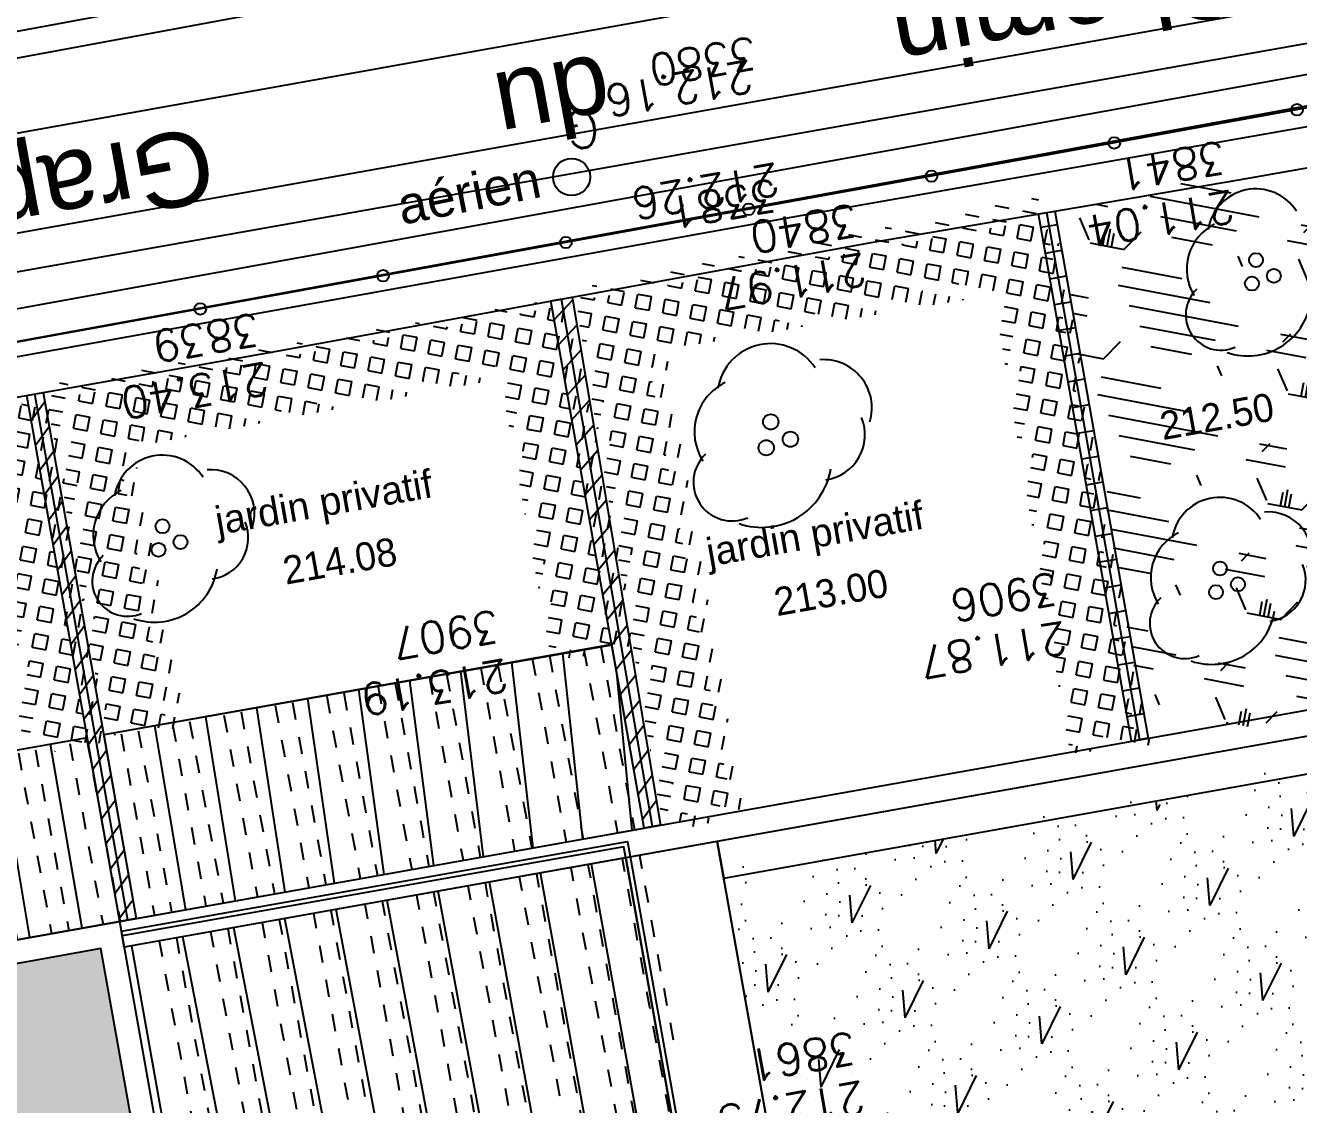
# Model space of a CAD drawing. Extents: x -2313930 to 3286427, y -3858277 to 2572692.
# Drawn here: x -7312 to -5941, y 4361 to 5523 of the extents above; entities that cross this region are included whole.
import ezdxf
from ezdxf.enums import TextEntityAlignment as Align
from ezdxf.lldxf.tags import DXFTag

# ---------------------------------------------------------------- set-up
doc = ezdxf.new("R2010")
doc.units = 0
doc.layers.add('_GAZELEC-RESERVATION 2', color=132, linetype='Continuous', lineweight=18)
doc.layers.add('Fond topo - P', color=252, linetype='Continuous', lineweight=50)
for name, color, linetype in [('AEP_SSL', 252, 'Continuous'), ('CAB_SSL', 252, 'Continuous'), ('EDF_SSL', 252, 'Texte-Electricite'), ('Fond topo - CLO_LEG', 252, 'Continuous'), ('Fond topo - CLO_MUR', 252, 'Continuous'), ('Fond topo - GAZ', 252, 'Continuous'), ('Fond topo - GAZ_TXT', 252, 'Continuous'), ('Fond topo - VOI_NOM', 252, 'Continuous'), ('Fond topo - Z_500', 252, 'Continuous'), ('GAZ_SSL', 252, 'Texte-GAZ'), ('prlm-VRD', 2, 'Continuous'), ('SA - arbuste', 252, 'Continuous'), ('SA - bât A-B', 252, 'Continuous'), ('SA - clôture', 252, 'DIVISE2'), ('SA - couvre sol', 252, 'Continuous'), ('SA - haie séparative', 252, 'Continuous'), ('SA - limite revêtement', 252, 'Continuous'), ('SA - muret béton', 252, 'Continuous'), ('SA - platelage bois', 252, 'Continuous'), ('SA - pouzzolane', 252, 'Continuous'), ('SA - végétation basse', 252, 'Continuous')]:
    doc.layers.add(name, color=color, linetype=linetype)
for name, color, linetype, plot in [('Fond topo - N', 252, 'Continuous', False), ('Fond topo - NCACHE', 252, 'Continuous', False), ('Fond topo - ZCACHE', 252, 'Continuous', False)]:
    doc.layers.add(name, color=color, linetype=linetype, plot=plot)
doc.styles.add('2000_ARIAL', font='arial.ttf', dxfattribs={"height": 0.400000006})
doc.styles.add('Arial', font='arial.ttf')
doc.styles.add('Lignes', font='arial.ttf', dxfattribs={"height": 0.35})
doc.styles.add('SIMPLEX', font='simplex_.ttf', dxfattribs={"height": 1.25})
doc.styles.add('Tronçons', font='arial.ttf', dxfattribs={"height": 0.25})
tags = doc.linetypes.add('DIVISE2', pattern=[15.874999761581421, 6.349999904632568, -3.174999952316284, 0, -3.174999952316284, 0, -3.174999952316284]).pattern_tags.tags
tags[14:15] = [DXFTag(74, 4), DXFTag(75, 0), DXFTag(340, '0'), DXFTag(46, 0.0), DXFTag(50, 0.0), DXFTag(44, 0.0), DXFTag(45, 0.0)]
tags[12:13] = [DXFTag(74, 4), DXFTag(75, 0), DXFTag(340, '0'), DXFTag(46, 0.0), DXFTag(50, 0.0), DXFTag(44, 0.0), DXFTag(45, 0.0)]
tags[10:11] = [DXFTag(74, 4), DXFTag(75, 0), DXFTag(340, '0'), DXFTag(46, 0.0), DXFTag(50, 0.0), DXFTag(44, 0.0), DXFTag(45, 0.0)]
tags[8:9] = [DXFTag(74, 4), DXFTag(75, 0), DXFTag(340, '0'), DXFTag(46, 0.0), DXFTag(50, 0.0), DXFTag(44, 0.0), DXFTag(45, 0.0)]
tags[6:7] = [DXFTag(74, 4), DXFTag(75, 0), DXFTag(340, '0'), DXFTag(46, 0.0), DXFTag(50, 0.0), DXFTag(44, 0.0), DXFTag(45, 0.0)]
tags[4:5] = [DXFTag(74, 4), DXFTag(75, 0), DXFTag(340, '0'), DXFTag(46, 0.0), DXFTag(50, 0.0), DXFTag(44, 0.0), DXFTag(45, 0.0)]
tags = doc.linetypes.add('L16', pattern=[0.37500001490116125, 0.300000011920929, -0.07500000298023224]).pattern_tags.tags
tags[6:7] = [DXFTag(74, 4), DXFTag(75, 0), DXFTag(340, '0'), DXFTag(46, 0.0), DXFTag(50, 0.0), DXFTag(44, 0.0), DXFTag(45, 0.0)]
tags[4:5] = [DXFTag(74, 4), DXFTag(75, 0), DXFTag(340, '0'), DXFTag(46, 0.0), DXFTag(50, 0.0), DXFTag(44, 0.0), DXFTag(45, 0.0)]
tags = doc.linetypes.add('Texte-BT', pattern='A,5,-0.25,["BT",Lignes,S=1,R=0,X=0,Y=-0.18],-1.25', length=6.5).pattern_tags.tags
tags[15:16] = [DXFTag(74, 4), DXFTag(75, 0), DXFTag(340, '0'), DXFTag(46, 0.0), DXFTag(50, 0.0), DXFTag(44, 0.0), DXFTag(45, 0.0)]
tags[4:5] = [DXFTag(74, 4), DXFTag(75, 0), DXFTag(340, '0'), DXFTag(46, 0.0), DXFTag(50, 0.0), DXFTag(44, 0.0), DXFTag(45, 0.0)]
tags = doc.linetypes.add('Texte-Electricite', pattern='A,5,-0.25,["ELEC",Lignes,S=1,R=0,X=0,Y=-0.18],-1.25', length=6.5).pattern_tags.tags
tags[15:16] = [DXFTag(74, 4), DXFTag(75, 0), DXFTag(340, '0'), DXFTag(46, 0.0), DXFTag(50, 0.0), DXFTag(44, 0.0), DXFTag(45, 0.0)]
tags[4:5] = [DXFTag(74, 4), DXFTag(75, 0), DXFTag(340, '0'), DXFTag(46, 0.0), DXFTag(50, 0.0), DXFTag(44, 0.0), DXFTag(45, 0.0)]
tags = doc.linetypes.add('Texte-GAZ', pattern='A,5,-0.25,["GAZ",Lignes,S=1,R=0,X=0,Y=-0.18],-1.25', length=6.5).pattern_tags.tags
tags[15:16] = [DXFTag(74, 4), DXFTag(75, 0), DXFTag(340, '0'), DXFTag(46, 0.0), DXFTag(50, 0.0), DXFTag(44, 0.0), DXFTag(45, 0.0)]
tags[4:5] = [DXFTag(74, 4), DXFTag(75, 0), DXFTag(340, '0'), DXFTag(46, 0.0), DXFTag(50, 0.0), DXFTag(44, 0.0), DXFTag(45, 0.0)]
tags = doc.linetypes.add('Texte-MT', pattern='A,5,-0.25,["MT",Lignes,S=1,R=0,X=0,Y=-0.18],-1.25', length=6.5).pattern_tags.tags
tags[15:16] = [DXFTag(74, 4), DXFTag(75, 0), DXFTag(340, '0'), DXFTag(46, 0.0), DXFTag(50, 0.0), DXFTag(44, 0.0), DXFTag(45, 0.0)]
tags[4:5] = [DXFTag(74, 4), DXFTag(75, 0), DXFTag(340, '0'), DXFTag(46, 0.0), DXFTag(50, 0.0), DXFTag(44, 0.0), DXFTag(45, 0.0)]
pattern_1 = [(216.5063332809896, (-277130161.1279894, -473864756.7787022), (14.87279096815364, -20.09477765036497), [])]
pattern_2 = [(280.4264001144857, (-277130161.1279894, -473864756.7787022), (55.32121061969438, 10.17969329456503), []), (280.4264001144857, (-277130142.6875859, -473864753.3854711), (55.32121061969438, 10.17969329456503), [18.75, -18.75]), (280.4264001144857, (-277130124.2471823, -473864749.99224), (55.32121061969438, 10.17969329456503), [18.75, -18.75])]
pattern_3 = [(349.2763985886067, (-277130152.3634321, -473864750.8052154), (32.26715867605478, 9.155903067109474), [15.0000006, -15.0000006]), (79.27639858860677, (-277130152.3634321, -473864750.8052154), (-9.155903067109474, 32.26715867605478), [15.0000006, -15.0000006])]

# ---------------------------------------------------------------- blocks, each defined once
blk = doc.blocks.new('MENSURA_TALSYM_8')
at = {"layer": 'SA - bât A-B'}
for p, q in [((1841109.894383216, 5171594.862100241), (1841114.578632859, 5171596.633481095)), ((1841109.540672424, 5171595.79745508), (1841111.086474977, 5171596.382010826)), ((1841109.71752782, 5171595.32977766), (1841111.263330288, 5171595.914333373)), ((1841110.071238612, 5171594.394422821), (1841111.617040909, 5171594.978978469)), ((1841110.601804801, 5171592.991390562), (1841115.286053407, 5171594.762771023)), ((1841110.248094009, 5171593.926745402), (1841111.79389622, 5171594.511301018)), ((1841110.424949405, 5171593.459067982), (1841111.97075153, 5171594.043623567)), ((1841110.778660197, 5171592.523713143), (1841112.324462151, 5171593.108268662)), ((1841110.955515594, 5171592.056035723), (1841112.501317463, 5171592.64059121)), ((1841111.13237099, 5171591.588358304), (1841112.678172773, 5171592.172913758))]:
    blk.add_line(p, q, dxfattribs=at)
blk = doc.blocks.new('CLOLEG')
at = {"ltscale": 2}
blk.add_circle((0, 0), 0.0625, dxfattribs=at)
blk = doc.blocks.new('GAZ01')
at = {"ltscale": 2}
blk.add_circle((0, 0), 0.2, dxfattribs=at)
blk = doc.blocks.new('GAZ99')
at = {"style": 'SIMPLEX'}
blk.add_text('G', height=0.4, dxfattribs=at).set_placement((0, 0), align=Align.MIDDLE_CENTER)
blk = doc.blocks.new('PTOPO')
at = {"layer": 'Fond topo - NCACHE', "style": 'SIMPLEX'}
blk.add_attdef('MAT', text='', height=0.34, dxfattribs=at).set_placement((0.09999999986030161, -0.09999999962747097), align=Align.TOP_LEFT)
at = {"layer": 'Fond topo - ZCACHE', "style": 'SIMPLEX'}
blk.add_attdef('ALT', (0.09999999986030161, 0.09999999962747097), '', height=0.34, dxfattribs=at)
blk = doc.blocks.new('A$C1F970F0F')
at = {"layer": 'SA - bât A-B'}
h = blk.add_hatch(dxfattribs=at)
h.set_pattern_fill('_USER', color=256, scale=25, angle=-143.4936667190104, style=0, pattern_type=0)
h.set_pattern_definition(pattern_1)
h.paths.add_polyline_path([(-6215.366036307708, 5484.735118529918), (-6197.675414534157, 5487.753718339254), (-6097.441743418069, 4920.177515304733), (-6115.166986945207, 4917.044506542191)])
h = blk.add_hatch(dxfattribs=at)
h.set_pattern_fill('_USER', color=256, scale=25, angle=-143.4936667190104, style=0, pattern_type=0)
h.set_pattern_definition(pattern_1)
h.paths.add_polyline_path([(-6740.408115503575, 5390.985296555115), (-6717.579713997061, 5395.156115378866), (-6622.174537966383, 4826.665619241068), (-6639.899781493521, 4823.532610478527)])
h = blk.add_hatch(dxfattribs=at)
h.set_pattern_fill('_USER', color=256, scale=25, angle=-143.4936667190104, style=0, pattern_type=0)
h.set_pattern_definition(pattern_1)
h.paths.add_polyline_path([(-7304.706257678692, 5289.30579154568), (-7286.982829812639, 5292.449076190565), (-7186.810593817765, 4726.016836795709), (-7204.535837344903, 4722.883828033167)])
at = {"layer": 'SA - couvre sol'}
h = blk.add_hatch(dxfattribs=at)
h.set_pattern_fill('PELOUSE6', color=256, scale=20.0000003, angle=-10.72360141139323, style=0, pattern_type=2)
h.set_pattern_definition([(349.2763985886067, (-277130161.1279894, -473864756.7787022), (22.32856350872324, 117.9043497231417), [37.5000005625, -202.5000030375]), (79.27639858860677, (-277130147.3110734, -473864759.3953308), (-235.8086994462835, 44.65712701744649), [15.000000225, -105.000001575]), (79.27639858860677, (-277130138.0997961, -473864761.1397498), (-235.8086994462835, 44.65712701744649), [15.000000225, -105.000001575]), (79.27639858860677, (-277130142.7054347, -473864760.2675403), (-235.8086994462835, 44.65712701744649), [18.75000028125, -101.25000151875]), (112.9664661186067, (-277130151.916716, -473864758.5231205), (-191.1515722884832, 280.4658259369293), [12.00000018, -420.7461593111922]), (45.58633105860677, (-277130133.4941673, -473864762.0119574), (22.32856353476547, 117.9043498154048), [12.00000018, -420.7461593111923]), (45.58633105860677, (-277130124.2828801, -473864763.7563783), (22.32856353476547, 117.9043498154048), [26.00000039, -406.6661590999923]), (112.9664661186067, (-277130161.1279894, -473864756.7787022), (-191.1515722884832, 280.4658259369293), [26.00000039, -406.6661590999922]), (349.2763985886067, (-277130073.3609553, -473864750.4999832), (22.32856350872324, 117.9043497231417), [44.42455106636825, -195.5754525336318]), (349.2763985886067, (-277130085.1249766, -473864728.4255323), (22.32856350872324, 117.9043497231417), [82.81008944215131, -56.09585564143782, 43.07431864611476, -58.01973967029608]), (349.2763985886067, (-277130096.7337571, -473864706.3804808), (22.32856350872324, 117.9043497231417), [119.4799495921992, -46.28746189431191, 29.47870124218051, -44.75389087130835]), (349.2763985886067, (-277130108.4191755, -473864684.3209158), (22.32856350872324, 117.9043497231417), [100.4611429069171, -139.5388606930829]), (349.2763985886067, (-277130104.5097786, -473864665.2146754), (22.32856350872324, 117.9043497231417), [65.56973938354608, -174.4302642164539])])
h.paths.add_polyline_path([(-6097.441743418069, 4920.177515304733), (-6197.675414534157, 5487.753718339254), (-5119.301957282852, 5676.692724593727), (-5019.430378943646, 5112.314179895515)])
at = {"layer": 'SA - haie séparative'}
h = blk.add_hatch(dxfattribs=at)
h.set_pattern_fill('PAVES_EVERGREEN1', color=256, scale=30.0000012, angle=-10.72360141139323, style=0, pattern_type=2)
h.set_pattern_definition(pattern_3)
h.paths.add_polyline_path([(-6115.166986945207, 4917.044506542191), (-6215.366036307708, 5484.735118529918), (-6717.579713997061, 5395.156115378866), (-6622.174553555562, 4826.665616506069), (-6548.201738722501, 4839.940845015441), (-6637.793992932443, 5342.678955598975), (-6269.354561263341, 5404.511174556173), (-6184.167778975473, 4905.270710330796)])
h = blk.add_hatch(dxfattribs=at)
h.set_pattern_fill('PAVES_EVERGREEN1', color=256, scale=30.0000012, angle=-10.72360141139323, style=0, pattern_type=2)
h.set_pattern_definition(pattern_3)
h.paths.add_polyline_path([(-6743.812775496992, 5008.830691049536), (-6674.893535046725, 5021.101296216117), (-6740.408115503575, 5390.985296555115), (-7286.982829812639, 5292.449076190565), (-7221.776160101595, 4923.732539335191), (-7152.8598934044, 4936.002615050301), (-7206.112958202062, 5237.126498866308), (-6799.10907333704, 5311.487353437868)])
h = blk.add_hatch(dxfattribs=at)
h.set_pattern_fill('PAVES_EVERGREEN1', color=256, scale=30.0000012, angle=-10.72360141139323, style=0, pattern_type=2)
h.set_pattern_definition(pattern_3)
h.paths.add_polyline_path([(-7308.432468320098, 4908.413128929415), (-7239.501119330411, 4920.597919561831), (-7304.706257678692, 5289.30579154568), (-8090.75744454912, 5141.074128722927), (-8027.172476047122, 4781.363584606107), (-7958.251762411837, 4793.546495188083), (-8011.203464050635, 5093.413790771828), (-7361.587045478072, 5208.125515903556)])
at = {"layer": 'SA - platelage bois'}
h = blk.add_hatch(dxfattribs=at)
h.set_pattern_fill('PASSERELLE', color=256, scale=150, angle=-79.57359988551433, style=0, pattern_type=2)
h.set_pattern_definition(pattern_2)
h.paths.add_polyline_path([(-7221.776160101595, 4923.732539335191), (-7186.815013986329, 4726.041831166085), (-6639.899781493521, 4823.532610478527), (-6674.893535046725, 5021.101296216117)])
h = blk.add_hatch(dxfattribs=at)
h.set_pattern_fill('PASSERELLE', color=256, scale=150, angle=-79.57359988551433, style=0, pattern_type=2)
h.set_pattern_definition(pattern_2)
h.paths.add_polyline_path([(-8027.236400267568, 4781.352284867793), (-7992.127311423207, 4582.528254882515), (-7204.535837173673, 4722.883827811164), (-7239.501119330411, 4920.597919561831)])
h = blk.add_hatch(dxfattribs=at)
h.set_pattern_fill('PASSERELLE', color=256, scale=150, angle=-79.57359988551433, style=0, pattern_type=2)
h.set_pattern_definition(pattern_2)
h.paths.add_polyline_path([(-7191.740342093313, 4696.68164250465), (-7105.929512868585, 4215.162626220414), (-7048.883384240848, 4225.62541770373), (-7027.30321007211, 4104.530395919774), (-6552.291830414923, 4189.019271051191), (-6659.632200548782, 4791.342184199942)])
at = {"layer": 'SA - pouzzolane'}
h = blk.add_hatch(dxfattribs=at)
h.set_pattern_fill('GRANULATS3', color=256, scale=99.99999999999999, angle=-10.72360141139323, style=0, pattern_type=2)
h.set_pattern_definition([(349.2763985886067, (1566334396.510018, -579968905.3710737), (116.8607592736427, 79.6464873173181), [4.999999999999999, -4.999999999999999, 9.999999999999998, -79.99999999999999]), (349.2763985886067, (1566334358.138925, -579968893.0155385), (116.8607592736427, 79.6464873173181), [25, -74.99999999999999]), (349.2763985886067, (1566334354.156601, -579968887.1725004), (116.8607592736427, 79.6464873173181), [25, -74.99999999999999]), (349.2763985886067, (1566334403.022516, -579968870.9823055), (116.8607592736427, 79.6464873173181), [4.999999999999999, -94.99999999999999]), (349.2763985886067, (1566334355.756418, -579968851.8533757), (116.8607592736427, 79.6464873173181), [15, -84.99999999999999]), (349.2763985886067, (1566334356.686774, -579968846.9406939), (116.8607592736427, 79.6464873173181), [15, -84.99999999999999]), (349.2763985886067, (1566334416.569305, -579968853.1922948), (116.8607592736427, 79.6464873173181), [30, -69.99999999999999]), (349.2763985886067, (1566334412.58698, -579968847.3492565), (116.8607592736427, 79.6464873173181), [30, -69.99999999999999]), (349.2763985886067, (1566334389.884288, -579968832.8721105), (116.8607592736427, 79.6464873173181), [9.999999999999998, -89.99999999999999]), (349.2763985886067, (1566334395.727326, -579968828.8897862), (116.8607592736427, 79.6464873173181), [4.999999999999999, -94.99999999999999]), (349.2763985886067, (1566334353.373909, -579968810.6912124), (116.8607592736427, 79.6464873173181), [4.999999999999999, -4.999999999999999, 4.999999999999999, -84.99999999999999]), (79.27639858860677, (1566334349.652482, -579968830.3419373), (-79.64648731731808, 116.8607592736427), [15, -84.99999999999999]), (79.27639858860677, (1566334348.052666, -579968865.6610618), (-79.64648731731808, 116.8607592736427), [4.999999999999999, -9.999999999999998, 4.999999999999999, -9.999999999999998, 20, -49.99999999999999]), (79.27639858860677, (1566334369.04231, -579968808.569602), (-79.64648731731808, 116.8607592736427), [4.999999999999999, -94.99999999999999]), (79.27639858860677, (1566334375.407142, -579968855.5748026), (-79.64648731731808, 116.8607592736427), [4.999999999999999, -94.99999999999999]), (79.27639858860677, (1566334384.971607, -579968831.9417535), (-79.64648731731808, 116.8607592736427), [4.999999999999999, -94.99999999999999]), (79.27639858860677, (1566334384.563045, -579968887.8419601), (-79.64648731731808, 116.8607592736427), [9.999999999999998, -89.99999999999999]), (79.27639858860677, (1566334388.545369, -579968893.6849979), (-79.64648731731808, 116.8607592736427), [15, -84.99999999999999]), (79.27639858860677, (1566334404.622332, -579968835.6631806), (-79.64648731731808, 116.8607592736427), [9.999999999999998, -4.999999999999999, 9.999999999999998, -74.99999999999999]), (79.27639858860677, (1566334403.952872, -579968866.0696244), (-79.64648731731808, 116.8607592736427), [20, -79.99999999999999]), (79.27639858860677, (1566334408.865554, -579968866.9999814), (-79.64648731731808, 116.8607592736427), [9.999999999999998, -89.99999999999999]), (79.27639858860677, (1566334412.178418, -579968903.2494636), (-79.64648731731808, 116.8607592736427), [20, -79.99999999999999]), (79.27639858860677, (1566334417.091099, -579968904.1798201), (-79.64648731731808, 116.8607592736427), [15, -84.99999999999999]), (34.27639858860676, (1566334378.720007, -579968891.8242844), (18.60713597325343, 98.25362326955934), [7.071066999999998, -134.35028923]), (34.27639858860676, (1566334398.109834, -579968870.0519489), (18.60713597325343, 98.25362326955934), [7.071066999999998, -134.35028923]), (34.27639858860676, (1566334410.726267, -579968857.1746192), (18.60713597325343, 98.25362326955934), [7.071066999999998, -134.35028923]), (34.27639858860676, (1566334343.809444, -579968834.3242615), (18.60713597325343, 98.25362326955934), [7.071066999999998, -134.35028923]), (34.27639858860676, (1566334357.356233, -579968816.5342503), (18.60713597325343, 98.25362326955934), [7.071066999999998, -134.35028923]), (34.27639858860676, (1566334391.336439, -579968878.9469545), (18.60713597325343, 98.25362326955934), [14.1421, -127.2792562]), (34.27639858860676, (1566334413.25644, -579968816.942813), (18.60713597325343, 98.25362326955934), [14.1421, -127.2792562]), (124.2763985886068, (1566334390.66698, -579968909.3533983), (-98.25362326955934, 18.60713597325343), [14.1421, -127.2792562]), (124.2763985886068, (1566334396.510018, -579968905.3710737), (-98.25362326955934, 18.60713597325343), [14.1421, -127.2792562]), (124.2763985886068, (1566334415.899845, -579968883.5987384), (-98.25362326955934, 18.60713597325343), [14.1421, -127.2792562]), (124.2763985886068, (1566334407.674299, -579968846.4188998), (-98.25362326955934, 18.60713597325343), [14.1421, -127.2792562]), (124.2763985886068, (1566334412.58698, -579968847.3492565), (-98.25362326955934, 18.60713597325343), [14.1421, -127.2792562]), (124.2763985886068, (1566334387.354114, -579968873.1039164), (-98.25362326955934, 18.60713597325343), [21.21319999999999, -120.2081562]), (124.2763985886068, (1566334420.812526, -579968884.529095), (-98.25362326955934, 18.60713597325343), [21.21319999999999, -120.2081562]), (124.2763985886068, (1566334386.423759, -579968878.0165975), (-98.25362326955934, 18.60713597325343), [28.28426999999999, -113.1370862]), (124.2763985886068, (1566334353.373909, -579968810.6912124), (-98.25362326955934, 18.60713597325343), [28.28426999999999, -113.1370862]), (124.2763985886068, (1566334352.443552, -579968815.6038935), (-98.25362326955934, 18.60713597325343), [28.28426999999999, -113.1370862]), (124.2763985886068, (1566334347.122309, -579968870.573743), (-98.25362326955934, 18.60713597325343), [7.071066999999998, -134.35028923]), (124.2763985886068, (1566334351.774093, -579968846.0103371), (-98.25362326955934, 18.60713597325343), [7.071066999999998, -134.35028923]), (15.84144978860676, (1566334401.422699, -579968906.3014305), (98.25362322038048, -18.60713601425497), [11.180339, -212.426458]), (15.84144978860676, (1566334387.354114, -579968873.1039164), (98.25362322038048, -18.60713601425497), [11.180339, -212.426458]), (15.84144978860676, (1566334419.882169, -579968889.4417765), (98.25362322038048, -18.60713601425497), [22.36068, -201.2461177]), (15.84144978860676, (1566334420.812526, -579968884.529095), (98.25362322038048, -18.60713601425497), [22.36068, -201.2461177]), (52.71134740860677, (1566334400.640008, -579968829.8201425), (18.60713586383586, 98.25362338541537), [11.17999999999999, -111.7999999999999, 22.35999999999999, -78.26679773999996]), (52.71134740860677, (1566334344.070342, -579968859.8180242), (18.60713586383586, 98.25362338541537), [11.18033899999999, -212.4264579999999]), (52.71134740860677, (1566334351.365531, -579968901.9105439), (18.60713586383586, 98.25362338541537), [11.18033899999999, -212.4264579999999]), (52.71134740860677, (1566334348.983023, -579968860.7483809), (18.60713586383586, 98.25362338541537), [11.18033899999999, -212.4264579999999]), (52.71134740860677, (1566334406.483046, -579968825.8378183), (18.60713586383586, 98.25362338541537), [11.18033899999999, -212.4264579999999]), (52.71134740860677, (1566334400.640008, -579968829.8201425), (18.60713586383586, 98.25362338541537), [11.18033899999999, -212.4264579999999]), (52.71134740860677, (1566334376.337499, -579968850.6621213), (18.60713586383586, 98.25362338541537), [22.36067999999999, -201.2461176999998]), (52.71134740860677, (1566334371.424818, -579968849.7317643), (18.60713586383586, 98.25362338541537), [22.36067999999999, -201.2461176999998]), (105.8414497886067, (1566334356.686774, -579968846.9406939), (18.60713601425497, 98.25362322038048), [11.180339, -212.426458]), (105.8414497886067, (1566334353.226244, -579968892.0851816), (18.60713601425497, 98.25362322038048), [22.36068, -201.2461177]), (105.8414497886067, (1566334354.156601, -579968887.1725004), (18.60713601425497, 98.25362322038048), [22.36068, -201.2461177]), (142.7113474086068, (1566334385.901964, -579968827.0290724), (-98.25362338541537, 18.60713586383589), [22.36067999999999, -201.2461177]), (142.7113474086068, (1566334395.727326, -579968828.8897862), (-98.25362338541537, 18.60713586383589), [33.54101959999998, -190.0657781])])
h.paths.add_polyline_path([(-8227.01561759797, 3737.921970028881), (-8608.629176422162, 3676.350672093718), (-8710.906338723305, 4250.268894913754), (-8338.769361387542, 4316.586904186884)], flags=16)
edge = h.paths.add_edge_path()
edge.add_line((-8077.550420688362, 2206.704044172183), (-8618.496143292887, 2110.303717207159))
edge.add_line((-8618.496143292887, 2110.303717207159), (-8665.0497846271, 2365.526736932683))
edge.add_line((-8665.049784627097, 2365.526736932683), (-9372.508085088, 2239.919204763752))
edge.add_line((-9372.508085088002, 2239.919204763752), (-9326.911429360862, 1984.058062024129))
edge.add_line((-9326.911429360862, 1984.058062024129), (-10066.37407550757, 1852.27946008155))
edge.add_line((-10066.37407550757, 1852.27946008155), (-9954.496884283193, 2817.428171378946))
edge.add_line((-9954.496884283193, 2817.428171378946), (-9588.872092792588, 2884.043586671438))
edge.add_line((-9588.872092792586, 2884.043586671438), (-9706.071961552761, 3541.699107062782))
edge.add_line((-9706.071961552761, 3541.699107062782), (-9868.676745587163, 3512.704087239571))
edge.add_line((-9868.676745587163, 3512.704087239571), (-9836.516297918568, 3771.491983810542))
edge.add_line((-9836.516297918568, 3771.491983810542), (-9444.63026670932, 3841.335956347627))
edge.add_line((-9444.630266709319, 3841.335956347628), (-9570.456778183388, 4547.816036243914))
edge.add_arc((-8644.745261165266, 3881.822133039172), 1140.390148960382, 123.19444017101321, 144.2672491886968, ccw=False)
edge.add_arc((-8627.918880026316, 3890.71939353054), 1142.314128409439, 104.11344255979509, 124.1450562793064, ccw=False)
edge.add_line((-8906.463673960438, 4998.552578488322), (-8312.503018193787, 5104.401474696298))
edge.add_line((-8312.503018193787, 5104.401474696298), (-8208.115884912808, 4518.643357879995))
edge.add_line((-8208.115884912806, 4518.643357879995), (-7224.761958924259, 4693.885482933878))
edge.add_line((-7224.761958924259, 4693.885482933878), (-6988.438265731197, 3367.77835702927))
edge.add_line((-6988.438265731197, 3367.778357029269), (-8244.044860961932, 3140.971199241873))
edge.add_line((-8244.04486096193, 3140.971199241873), (-8077.550420688361, 2206.704044172182))
h.paths.add_polyline_path([(-8361.968048038472, 4332.76779950922), (-8388.284717683899, 4480.441198992844), (-8535.958117048807, 4454.124529348632), (-8512.475619722924, 4310.52157949489)], flags=16)
at = {"layer": 'SA - végétation basse'}
h = blk.add_hatch(dxfattribs=at)
h.set_pattern_fill('PELOUSE3', color=256, scale=30.0000012, angle=-10.72360141139323, style=0, pattern_type=2)
h.set_pattern_definition([(63.75228758860676, (-277130161.1279894, -473864756.7787022), (-23.45095126548362, 279.2401461521268), [45.00000179999999, -235.223134908925]), (63.75228758860676, (-277130070.6913459, -473864682.3057902), (-23.45095126548362, 279.2401461521268), [45.00000179999999, -235.223134908925]), (63.75228758860676, (-277129980.2547024, -473864607.8328782), (-23.45095126548362, 279.2401461521268), [45.00000179999999, -235.223134908925]), (94.80050958860676, (-277130161.1279894, -473864756.7787022), (-147.3804408980185, 27.9107051026506), [30.00000119999999, -250.223135508925]), (94.80050958860676, (-277130070.6913459, -473864682.3057902), (-147.3804408980185, 27.9107051026506), [30.00000119999999, -250.223135508925]), (94.80050958860676, (-277129980.2547024, -473864607.8328782), (-147.3804408980185, 27.9107051026506), [30.00000119999999, -250.223135508925]), (349.2763985886067, (-277130150.4254121, -473864748.9555228), (90.43664346942202, 74.47291196122701), [0, -150.000006]), (349.2763985886067, (-277130128.2907439, -473864741.178331), (90.43664346942202, 74.47291196122701), [0, -150.000006]), (349.2763985886067, (-277130131.1123402, -473864724.186572), (90.43664346942202, 74.47291196122701), [0, -150.000006]), (349.2763985886067, (-277130107.9907268, -473864726.3211191), (90.43664346942202, 74.47291196122701), [0, -150.000006]), (349.2763985886067, (-277130114.7958684, -473864688.3802859), (90.43664346942202, 74.47291196122701), [0, -150.000006]), (349.2763985886067, (-277130145.871033, -473864715.8131706), (90.43664346942202, 74.47291196122701), [0, -150.000006]), (349.2763985886067, (-277130146.4181992, -473864709.3189448), (90.43664346942202, 74.47291196122701), [0, -150.000006]), (349.2763985886067, (-277130146.4030777, -473864682.394556), (90.43664346942202, 74.47291196122701), [0, -150.000006]), (349.2763985886067, (-277130175.4900693, -473864748.6971968), (90.43664346942202, 74.47291196122701), [0, -150.000006]), (349.2763985886067, (-277130174.2875769, -473864733.9636422), (90.43664346942202, 74.47291196122701), [0, -150.000006]), (349.2763985886067, (-277130189.2665902, -473864747.5843463), (90.43664346942202, 74.47291196122701), [0, -150.000006]), (349.2763985886067, (-277130188.2321773, -473864725.3383205), (90.43664346942202, 74.47291196122701), [0, -150.000006]), (349.2763985886067, (-277130175.8128164, -473864713.4801186), (90.43664346942202, 74.47291196122701), [0, -150.000006]), (349.2763985886067, (-277130177.2053921, -473864699.0031776), (90.43664346942202, 74.47291196122701), [0, -150.000006]), (349.2763985886067, (-277130185.5838336, -473864679.4629427), (90.43664346942202, 74.47291196122701), [0, -150.000006]), (349.2763985886067, (-277130158.2804474, -473864698.11404), (90.43664346942202, 74.47291196122701), [0, -150.000006]), (349.2763985886067, (-277130203.1613337, -473864706.8047658), (90.43664346942202, 74.47291196122701), [0, -150.000006]), (349.2763985886067, (-277130212.652973, -473864733.433686), (90.43664346942202, 74.47291196122701), [0, -150.000006]), (349.2763985886067, (-277130184.8232839, -473864761.1398489), (90.43664346942202, 74.47291196122701), [0, -150.000006]), (349.2763985886067, (-277130166.9053067, -473864770.5176433), (90.43664346942202, 74.47291196122701), [0, -150.000006]), (349.2763985886067, (-277130182.8034158, -473864783.9612368), (90.43664346942202, 74.47291196122701), [0, -150.000006]), (349.2763985886067, (-277130135.5774301, -473864791.408701), (90.43664346942202, 74.47291196122701), [0, -150.000006]), (349.2763985886067, (-277130151.59432, -473864765.1885123), (90.43664346942202, 74.47291196122701), [0, -150.000006]), (349.2763985886067, (-277130132.6665843, -473864764.2846365), (90.43664346942202, 74.47291196122701), [0, -150.000006])])
h.paths.add_polyline_path([(-6554.201563129655, 4769.749432544155), (-5851.149844763064, 4895.034747041627), (-5624.742721889339, 3647.367809774986), (-6331.735893545226, 3521.371014581995)])
at = {"layer": 'AEP_SSL', "elevation": 9.999999999999998e-08, "flags": 128}
blk.add_lwpolyline([(-10084.93277844263, 5093.930148438846), (-9750.791620834418, 5135.5756579271), (-3128.109925920724, 6321.886190847606), (-538.2744943762264, 6794.667455972196), (-236.899884080834, 9072.411970745992), (154.0690051004237, 9291.318023383576), (2068.234834202161, 10286.47979625637), (4929.096988442494, 11795.62350952535), (5831.943443331371, 12343.47571871864), (5644.547691266249, 12887.93525940639), (4850.760829103805, 13701.34358382695)], dxfattribs=at)
at = {"layer": 'CAB_SSL', "elevation": 9.999999999999998e-08, "flags": 128}
blk.add_lwpolyline([(-10812.15457855182, 5600.426800125627), (-8720.280241838846, 5090.654580446419), (-5742.369525281366, 5634.629537405877), (-2733.176347276875, 6173.938624268192), (-522.7757441125186, 8575.296708000737)], dxfattribs=at)
at = {"layer": 'EDF_SSL', "linetype": 'Texte-BT', "elevation": 9.999999999999998e-08, "flags": 128}
blk.add_lwpolyline([(-10355.65903211059, 43.80952892260893), (-10201.4030772041, 1251.685514822027), (-8720.280241838846, 5090.654580446419), (-8647.88838211094, 5140.669551381001), (-5813.541010319846, 5655.541528388557), (-5754.775129047494, 5632.363405789478), (-5714.151306698284, 5669.525972244278), (-2796.400100172239, 6190.043639552574), (-2733.176347276875, 6173.938624268192), (-2724.610103663505, 6234.621653891018), (-576.9868819294611, 8573.42365167172), (-522.7757441125186, 8575.296708000737), (1439.543237064798, 9649.961943709872), (1486.297190266059, 9780.607536286585), (3247.574149104787, 10693.56387743918), (3311.706751861017, 10686.95005152967), (3338.557006230488, 10734.01793882097), (5093.795445683761, 11622.80777854973), (5197.512327865115, 11601.77622754824)], dxfattribs=at)
at = {"layer": 'EDF_SSL', "linetype": 'Texte-MT', "flags": 128}
blk.add_lwpolyline([(-8369.911624552822, 5276.099588330418), (-5994.287512905468, 5699.674866922907), (-3013.422435617031, 6298.709752970984), (-2917.709661664371, 6238.158421745848)], dxfattribs=at)
at = {"layer": 'Fond topo - CLO_LEG', "ltscale": 2, "flags": 128}
blk.add_lwpolyline([(-5795.922477866984, 5622.424166279352), (-8692.061692426221, 5096.641420825186)], dxfattribs=at)
at = {"layer": 'Fond topo - CLO_MUR', "ltscale": 2, "flags": 128}
for points in [[(-8287.804432590101, 5102.5437522476), (-7605.580502524027, 5235.945156469854), (-7039.43552686364, 5336.352074012237), (-6395.723901147811, 5453.96015665399), (-5999.626927920504, 5521.547280024518), (-5163.393101620775, 5668.773234621937), (-3462.542645871017, 5974.273767689828), (-2916.536404471398, 6073.123024295499), (-2187.945600606779, 6199.153509733841), (-1340.114493704695, 6346.414657207387)], [(-1845.115370201808, 6303.349680269662), (-3061.641378804426, 6087.328892188127), (-4159.975300858594, 5888.705770611459), (-4922.787367467585, 5755.253774575041), (-5452.543621078548, 5661.757849989244), (-6482.162746370075, 5480.989585806478), (-7372.575279741799, 5320.31426016191), (-8294.997535587892, 5143.806105512086)], [(-5610.898295003875, 5968.688993446425), (-5646.934922076375, 5961.401510780587), (-8311.623891578827, 5467.826023336904), (-8623.199926036092, 5456.55323439447), (-8927.732306211929, 5525.746055761469), (-9201.792525148683, 5679.343605229515), (-9431.031190294101, 5900.618956539477), (-9593.526009106537, 6167.90755429009), (-9673.823329735804, 6459.976001236856)]]:
    blk.add_lwpolyline(points, dxfattribs=at)
at = {"layer": 'Fond topo - CLO_MUR', "linetype": 'L16', "ltscale": 2, "flags": 128}
blk.add_lwpolyline([(-7153.661589195368, 5710.752263281178), (-7424.075995854382, 5660.911753349696)], dxfattribs=at)
at = {"layer": 'GAZ_SSL', "linetype": 'Texte-GAZ', "elevation": 9.999999999999998e-08, "flags": 128}
blk.add_lwpolyline([(-10544.31541955609, 4849.463266287231), (-2844.361894995576, 6215.21841119217), (-619.059840477988, 6565.404650589751), (-558.7307695276991, 6580.824982418972), (-429.4804532838041, 7139.21704900553), (-208.0795472043819, 8868.909145672174), (360.6838398219811, 9157.908141542406), (425.0188701159018, 9327.634198507636), (4535.248673246207, 11485.07622468802), (4713.322312771974, 11477.46920417039), (5559.734467376861, 11914.17321717021), (6091.203610633145, 12178.61605624058), (6292.964946063797, 12126.43026770143), (6627.254129528154, 11179.86214373141), (7472.768662736402, 9124.4680223983), (7947.08689338462, 9062.48922912452), (8070.821797205262, 8793.497098507169), (8796.806101210752, 9110.108422938276), (9553.586430744355, 9252.290517349746)], dxfattribs=at)
at = {"layer": 'SA - arbuste'}
for centre in [(-5981.295683962636, 5435.034792936637), (-5985.638943895235, 5409.675023044629), (-5962.002707005525, 5418.060300988165), (-7158.460117925918, 5148.413771342181), (-7162.803377864065, 5123.05400154601), (-7139.167140951477, 5131.439279485216), (-6020.000324110753, 5102.924197234209), (-6024.3435840489, 5077.564427438039), (-6000.707347136313, 5085.949705377244)]:
    blk.add_circle(centre, 7.5, dxfattribs=at)
at = {"layer": 'SA - arbuste', "ltscale": 1.100000023841858}
for centre in [(-6503.719798064464, 5260.770985165118), (-6482.497523374972, 5242.09904405277), (-6508.497383950673, 5232.875238380666)]:
    blk.add_circle(centre, 8.249999999999998, dxfattribs=at)
at = {"layer": 'SA - arbuste', "ltscale": 0.800000011920929}
for centre, radius, start, end in [((-5981.43555584732, 5459.529200864246), 52.09335999999999, 32.9049446683259, 171.1222226947237), ((-6001.931846899002, 5425.221349298234), 53.97568, 116.3248625983236, 211.8320555073776), ((-6019.035954439652, 5375.988380828479), 37.90984, 133.2696686351559, 293.7521365895177), ((-5989.996946798135, 5400.224873630539), 68.40896, 251.0377365793105, 350.7437823991756), ((-6503.873657126596, 5287.71483396871), 57.302696, 32.90494453679299, 171.1222226947237), ((-6446.665366752759, 5275.928829517064), 51.87555999999999, 342.9842596513358, 94.63470455183064), ((-6526.419577299044, 5249.97619716374), 59.373248, 116.3248625443805, 211.8320556474566), ((-6451.24849513067, 5247.049663431397), 49.055424, 277.8831336929231, 22.28760128734893), ((-7158.599989816149, 5172.908179365628), 52.09335999999999, 32.90494451793248, 171.1222224813845), ((-6545.234095594382, 5195.819931818692), 41.700824, 133.2696685099055, 293.7521366980839), ((-7106.592453102642, 5162.193629939788), 47.1596, 342.9842592756738, 94.63470461757107), ((-6513.291187209372, 5222.480073866956), 75.249856, 251.0377365658391, 350.7437826660631), ((-7179.096280867832, 5138.600327799615), 53.97568, 116.3248627154267, 211.8320558480262), ((-6020.140196000986, 5127.418605257656), 52.09335999999999, 32.9049446683259, 171.1222224813845), ((-5968.132659264601, 5116.704055827484), 47.1596, 342.9842594908044, 94.63470461757107), ((-7110.75893344733, 5135.939842537693), 44.59584, 277.883133562608, 22.28760147896251), ((-6040.636487052669, 5093.110753691643), 53.97568, 116.3248625983236, 211.8320556568809), ((-7196.200388425811, 5089.367359238355), 37.90984, 133.2696683756754, 293.7521367712873), ((-7167.161380784294, 5113.603852040415), 68.40896, 251.0377365927819, 350.7437825594993), ((-5972.299139632166, 5090.450268429721), 44.59584, 277.883133562608, 22.28760147896251), ((-6057.740594610647, 5043.877785130383), 37.90984, 133.2696683756754, 293.7521367712873), ((-6028.70158696913, 5068.114277932444), 68.40896, 251.0377365793105, 350.7437827194919)]:
    blk.add_arc(centre, radius, start, end, dxfattribs=at)
at = {"layer": 'SA - bât A-B', "ltscale": 2.539999961853027, "elevation": 9.999999999999998e-08, "flags": 128}
for points in [[(-6958.913587482681, 3344.598767417288), (-6963.82603248095, 3372.164468569135), (-7204.535837305385, 4722.88382774132), (-7302.871229832075, 4705.359615279138), (-7401.206622467602, 4687.835402742779), (-7499.542014994292, 4670.311190280598), (-7597.877407652694, 4652.786977748571), (-7696.212800385272, 4635.262765325379), (-7794.548192797582, 4617.738552841536), (-7892.883585473313, 4600.214340218005), (-7991.21897810884, 4582.690127681645), (-8089.554370749912, 4565.165915241125), (-8187.889763293932, 4547.641702687437), (-8292.276896557583, 5133.399819595246)], [(-8244.04486096193, 3140.971199241873), (-6987.911932381629, 3364.824889053491), (-6988.438265731197, 3367.778357029269), (-7224.761958924259, 4693.885482933878), (-7298.485118200704, 4680.747382011562), (-7396.820510859106, 4663.223169479535), (-7495.155903477303, 4645.698957034683), (-7593.491296003993, 4628.1747445725), (-7691.826688753901, 4610.650532057804), (-7790.162081280592, 4593.126319595622), (-7888.497473956322, 4575.60210697209), (-7986.832866500343, 4558.077894418402), (-8085.168259118539, 4540.55368197355), (-8208.115884912806, 4518.643357879995), (-8312.503018193787, 5104.401474696298)]]:
    blk.add_lwpolyline(points, dxfattribs=at)
for points in [[(-6958.913587655973, 3344.59876650223), (-6963.122802172714, 3368.21835918593), (-5578.34536993873, 3615.006015875138), (-5818.788849260113, 4941.436503429914), (-7199.616174379765, 4695.277624804165), (-7204.535837236068, 4722.883828107343), (-5796.129208276209, 4973.873999970251), (-5550.506958793167, 3595.588938478305)], [(-6331.735874596692, 3521.371017913043), (-6324.718095965839, 3481.991444718925), (-5578.34537016887, 3615.006015160421), (-5818.788849374496, 4941.436503451576), (-6561.226187505042, 4809.127785754585), (-6554.208408874189, 4769.748212560466), (-5851.150644039146, 4895.039151716895), (-5624.742721889339, 3647.367809774986)], [(-6554.207254113096, 4769.748418332299), (-5851.149383409184, 4895.034829246092), (-5624.742808675664, 3647.365527990162), (-6331.736064702695, 3521.373250428253)], [(-6541.261012406308, 4127.120921171158), (-7067.434806151115, 4033.352226693546), (-7068.312028427199, 4038.274673261726), (-6542.138234665063, 4132.043367830844), (-6661.748767424187, 4803.327428270847), (-7201.791359511664, 4707.483461809105), (-7202.668581879254, 4712.405908394615), (-6657.703543174727, 4809.127097265367), (-6415.937855939082, 3452.336881881714), (-6960.872991974293, 3355.621022034553), (-6961.759628249092, 3360.541791854807), (-6421.746938836479, 3456.380429388797)], [(-7027.21255415617, 4104.021689054633), (-7019.935047722104, 4063.184678127881), (-7071.125483999799, 4054.062102155956), (-7064.758239603136, 4018.332937425893), (-7013.564794507121, 4027.456049573732), (-7006.156209674057, 3985.883505691515), (-6531.17586109944, 4070.529088130123), (-6423.86847942747, 3468.382936379077), (-6325.419546488876, 3485.927382834722), (-6561.216439294771, 4809.081124450908), (-6659.665372216033, 4791.536678086769), (-6552.229196763235, 4188.667807669155)], [(-7191.740342093313, 4696.68164250465), (-7105.929512868585, 4215.162626220414), (-7048.832140639335, 4225.337868891473), (-7027.30321007211, 4104.530395919774), (-6552.291830523758, 4189.019270977014), (-6659.627850998829, 4791.326137598611)]]:
    blk.add_lwpolyline(points, close=True, dxfattribs=at)
at = {"layer": 'SA - clôture', "ltscale": 0.1000000014901161, "elevation": 9.999999999999998e-08, "flags": 128}
for points in [[(-6106.304365193076, 4918.611010925628), (-6206.520725372407, 5486.244418378002)], [(-6631.037159718513, 4825.099114857631), (-6728.993914787407, 5393.070706021408)], [(-7195.673215592772, 4724.450332416603), (-7295.844543734227, 5290.877433865957)]]:
    blk.add_lwpolyline(points, dxfattribs=at)
at = {"layer": 'SA - limite revêtement', "elevation": 9.999999999999998e-08, "flags": 128}
for points in [[(-6674.781245542288, 5020.46732920634), (-7221.776160101595, 4923.732539335191)], [(-7239.501119330411, 4920.597919561831), (-8027.236400267568, 4781.352284867793)]]:
    blk.add_lwpolyline(points, dxfattribs=at)
at = {"layer": 'SA - muret béton', "ltscale": 2.539999961853027, "elevation": 9.999999999999998e-08, "flags": 128}
for points in [[(-6215.366036307708, 5484.735118529918), (-6197.675414534157, 5487.753718339254), (-6097.441743418069, 4920.177515304733), (-6115.166986945207, 4917.044506542191)], [(-6740.408115503575, 5390.985296555115), (-6717.579713997061, 5395.156115378866), (-6622.174537966383, 4826.665619241068), (-6639.899781493521, 4823.532610478527)], [(-7304.706257678692, 5289.30579154568), (-7286.982829812639, 5292.449076190565), (-7186.810593817765, 4726.016836795709), (-7204.535837344903, 4722.883828033167)]]:
    blk.add_lwpolyline(points, close=True, dxfattribs=at)
at = {"layer": 'SA - platelage bois', "elevation": 9.999999999999998e-08, "flags": 128}
for points in [[(-7221.776160101595, 4923.732539335191), (-7186.815013986329, 4726.041831166085), (-6639.899781493521, 4823.532610478527), (-6674.893535046725, 5021.101296216117)], [(-8027.236400267568, 4781.352284867793), (-7992.127311423207, 4582.528254882515), (-7204.535837173673, 4722.883827811164), (-7239.501119330411, 4920.597919561831)], [(-7191.740342093313, 4696.68164250465), (-7105.929512868585, 4215.162626220414), (-7048.883384240848, 4225.62541770373), (-7027.30321007211, 4104.530395919774), (-6552.291830414923, 4189.019271051191), (-6659.632200548782, 4791.342184199942)]]:
    blk.add_lwpolyline(points, close=True, dxfattribs=at)
at = {"layer": 'Fond topo - CLO_LEG', "ltscale": 2, "xscale": 100, "yscale": 100, "zscale": 100, "rotation": 190.2897548055982}
for p in [(-5937.09410849103, 5596.795008877722), (-6133.877507323195, 5561.069752767206), (-6330.660906219131, 5525.34449619483), (-6527.444305051296, 5489.619240084313), (-6724.227703912573, 5453.893983694948), (-6921.011102779396, 5418.16872740142), (-7117.794501606015, 5382.443471195067)]:
    blk.add_blockref('CLOLEG', p, dxfattribs=at)
at = {"layer": 'Fond topo - GAZ', "ltscale": 2, "xscale": 100, "yscale": 100, "zscale": 100, "rotation": 78.40252969303506}
blk.add_blockref('GAZ01', (-6718.07918437445, 5524.365551375115), dxfattribs=at)
at = {"layer": 'Fond topo - GAZ_TXT', "linetype": 'L16', "ltscale": 2, "xscale": 99.99999999999999, "yscale": 99.99999999999999, "zscale": 99.99999999999999, "rotation": 190.0656205306816}
blk.add_blockref('GAZ99', (-6706.477860309426, 5575.90262382288), dxfattribs=at)
at = {"layer": 'Fond topo - P', "ltscale": 2}
ref = blk.add_blockref('PTOPO', (-6504.196190192522, 5634.001543810004), dxfattribs=dict(at, xscale=99.99999999999994, yscale=99.99999999999994, zscale=99.99999999999994, rotation=190.0656205306617))
ref.add_attrib('MAT', '3380', dxfattribs={"layer": 'Fond topo - N', "color": 0, "ltscale": 2, "height": 33.99999999999999, "rotation": 190.0656204987762, "style": 'SIMPLEX'}).set_placement((-6515.790032024423, 5642.099866560364), align=Align.TOP_LEFT)
ref.add_attrib('ALT', '212.16', (-6526.075325959331, 5650.191200157774), dxfattribs={"layer": 'Fond topo - Z_500', "color": 0, "ltscale": 2, "height": 33.99999999999999, "rotation": 190.0656204987762, "style": 'SIMPLEX'})
ref = blk.add_blockref('PTOPO', (-5999.626927920504, 5521.547280024518), dxfattribs=dict(at, xscale=99.99999999999994, yscale=99.99999999999994, zscale=99.99999999999994, rotation=190.0656205306617))
ref.add_attrib('MAT', '3841', dxfattribs={"layer": 'Fond topo - N', "color": 0, "ltscale": 2, "height": 33.99999999999999, "rotation": 190.0656204987762, "style": 'SIMPLEX'}).set_placement((-6011.220769752404, 5529.645602774877), align=Align.TOP_LEFT)
ref.add_attrib('ALT', '211.04', (-6007.725250643654, 5509.953438211162), dxfattribs={"layer": 'Fond topo - Z_500', "color": 0, "ltscale": 2, "height": 33.99999999999999, "rotation": 190.0656204987762, "style": 'SIMPLEX'})
ref = blk.add_blockref('PTOPO', (-6482.162746370075, 5480.989585806478), dxfattribs=dict(at, xscale=99.99999999999994, yscale=99.99999999999994, zscale=99.99999999999994, rotation=190.0656205306617))
ref.add_attrib('MAT', '3381', dxfattribs={"layer": 'Fond topo - N', "color": 0, "ltscale": 2, "height": 33.99999999999999, "rotation": 190.0656204987762, "style": 'SIMPLEX'}).set_placement((-6493.756588179099, 5489.087908552506), align=Align.TOP_LEFT)
ref.add_attrib('ALT', '212.26', (-6497.625765555716, 5539.483610852149), dxfattribs={"layer": 'Fond topo - Z_500', "color": 0, "ltscale": 2, "height": 33.99999999999999, "rotation": 190.0656204987762, "style": 'SIMPLEX'})
ref = blk.add_blockref('PTOPO', (-6395.723901147811, 5453.96015665399), dxfattribs=dict(at, xscale=99.99999999999994, yscale=99.99999999999994, zscale=99.99999999999994, rotation=190.0656205306617))
ref.add_attrib('MAT', '3840', dxfattribs={"layer": 'Fond topo - N', "color": 0, "ltscale": 2, "height": 33.99999999999999, "rotation": 190.0656204987762, "style": 'SIMPLEX'}).set_placement((-6407.317742956834, 5462.058479400017), align=Align.TOP_LEFT)
ref.add_attrib('ALT', '211.97', (-6403.822223870962, 5442.366314840635), dxfattribs={"layer": 'Fond topo - Z_500', "color": 0, "ltscale": 2, "height": 33.99999999999999, "rotation": 190.0656204987762, "style": 'SIMPLEX'})
ref = blk.add_blockref('PTOPO', (-7039.43552686364, 5336.352074012237), dxfattribs=dict(at, xscale=99.99999999999994, yscale=99.99999999999994, zscale=99.99999999999994, rotation=190.0656205306617))
ref.add_attrib('MAT', '3839', dxfattribs={"layer": 'Fond topo - N', "color": 0, "ltscale": 2, "height": 33.99999999999999, "rotation": 190.0656204987762, "style": 'SIMPLEX'}).set_placement((-7051.029368695539, 5344.450396762595), align=Align.TOP_LEFT)
ref.add_attrib('ALT', '213.40', (-7047.533849575007, 5324.758232386225), dxfattribs={"layer": 'Fond topo - Z_500', "color": 0, "ltscale": 2, "height": 33.99999999999999, "rotation": 190.0656204987762, "style": 'SIMPLEX'})
ref = blk.add_blockref('PTOPO', (-6179.88501592323, 5057.35062538009), dxfattribs=dict(at, xscale=99.99999999999994, yscale=99.99999999999994, zscale=99.99999999999994, rotation=190.0656205306617))
ref.add_attrib('MAT', '3906', dxfattribs={"layer": 'Fond topo - N', "color": 0, "ltscale": 2, "height": 33.99999999999999, "rotation": 190.0656204987762, "style": 'SIMPLEX'}).set_placement((-6191.478857749582, 5065.448948034611), align=Align.TOP_LEFT)
ref.add_attrib('ALT', '211.87', (-6187.983338663709, 5045.756783475228), dxfattribs={"layer": 'Fond topo - Z_500', "color": 0, "ltscale": 2, "height": 33.99999999999999, "rotation": 190.0656204987762, "style": 'SIMPLEX'})
ref = blk.add_blockref('PTOPO', (-6781.440285566151, 5016.816453040923), dxfattribs=dict(at, xscale=99.99999999999994, yscale=99.99999999999994, zscale=99.99999999999994, rotation=190.0656205306617))
ref.add_attrib('MAT', '3907', dxfattribs={"layer": 'Fond topo - N', "color": 0, "ltscale": 2, "height": 33.99999999999999, "rotation": 190.0656204987762, "style": 'SIMPLEX'}).set_placement((-6793.03412741538, 5024.914775699777), align=Align.TOP_LEFT)
ref.add_attrib('ALT', '213.19', (-6789.538608329506, 5005.222611140394), dxfattribs={"layer": 'Fond topo - Z_500', "color": 0, "ltscale": 2, "height": 33.99999999999999, "rotation": 190.0656204987762, "style": 'SIMPLEX'})
ref = blk.add_blockref('PTOPO', (-6397.341513378177, 4562.695306300451), dxfattribs=dict(at, xscale=99.99999999999994, yscale=99.99999999999994, zscale=99.99999999999994, rotation=190.0656205306617))
ref.add_attrib('MAT', '3861', dxfattribs={"layer": 'Fond topo - N', "color": 0, "ltscale": 2, "height": 33.99999999999999, "rotation": 190.0656204987762, "style": 'SIMPLEX'}).set_placement((-6408.935355227406, 4570.793628959304), align=Align.TOP_LEFT)
ref.add_attrib('ALT', '212.73', (-6405.439836118656, 4551.10146439559), dxfattribs={"layer": 'Fond topo - Z_500', "color": 0, "ltscale": 2, "height": 33.99999999999999, "rotation": 190.0656204987762, "style": 'SIMPLEX'})
at = {"layer": 'SA - bât A-B', "xscale": 99.99999999999999, "yscale": 99.99999999999999, "zscale": 99.99999999999999, "rotation": 349.2763985886067}
blk.add_blockref('MENSURA_TALSYM_8', (-277130161.1279894, -473864756.7787022), dxfattribs=at)
at = {"layer": 'EDF_SSL', "style": 'Tronçons'}
blk.add_text('aérien', height=39.99999999999999, rotation=11.33169316757323, dxfattribs=at).set_placement((-6900.77702620006, 5472.792669447046))
at = {"layer": 'Fond topo - VOI_NOM', "style": '2000_ARIAL'}
blk.add_text('Chemin          du          Grapillon', height=79.99999999999999, rotation=190.3345836733882, dxfattribs=at).set_placement((-5999.719991166603, 5781.860216708101))
at = {"layer": 'SA - bât A-B', "style": 'Arial'}
for s, rotation, width, p in [('212.50', 10.06521972151299, 0.9545000195503235, (-6081.60533876193, 5241.089714548376)), ('jardin privatif', 10.02373026828249, 0.986012876033783, (-7098.767369850031, 5138.905723715292)), ('jardin privatif', 10.02373026828249, 0.986012876033783, (-6569.997431034639, 5105.028988322682)), ('214.08', 10.06521972151299, 0.9545000195503235, (-7025.735303776592, 5085.479878670948)), ('213.00', 10.06521972151299, 0.9545000195503235, (-6496.965364984077, 5051.60314328267))]:
    blk.add_text(s, height=30.3030599, rotation=rotation, dxfattribs=dict(at, width=width)).set_placement(p)

msp = doc.modelspace()

# ---------------------------------------------------------------- linework, layer by layer
at = {"layer": '_GAZELEC-RESERVATION 2'}
msp.add_circle((486248.4803309143, -227485.9628347494), 2800178.148749841, dxfattribs=at)

# ---------------------------------------------------------------- block references
at = {"layer": 'prlm-VRD'}
msp.add_blockref('A$C1F970F0F', (-5.729869075061288, -165.0016201740946), dxfattribs=at)

doc.saveas('drawing.dxf')
